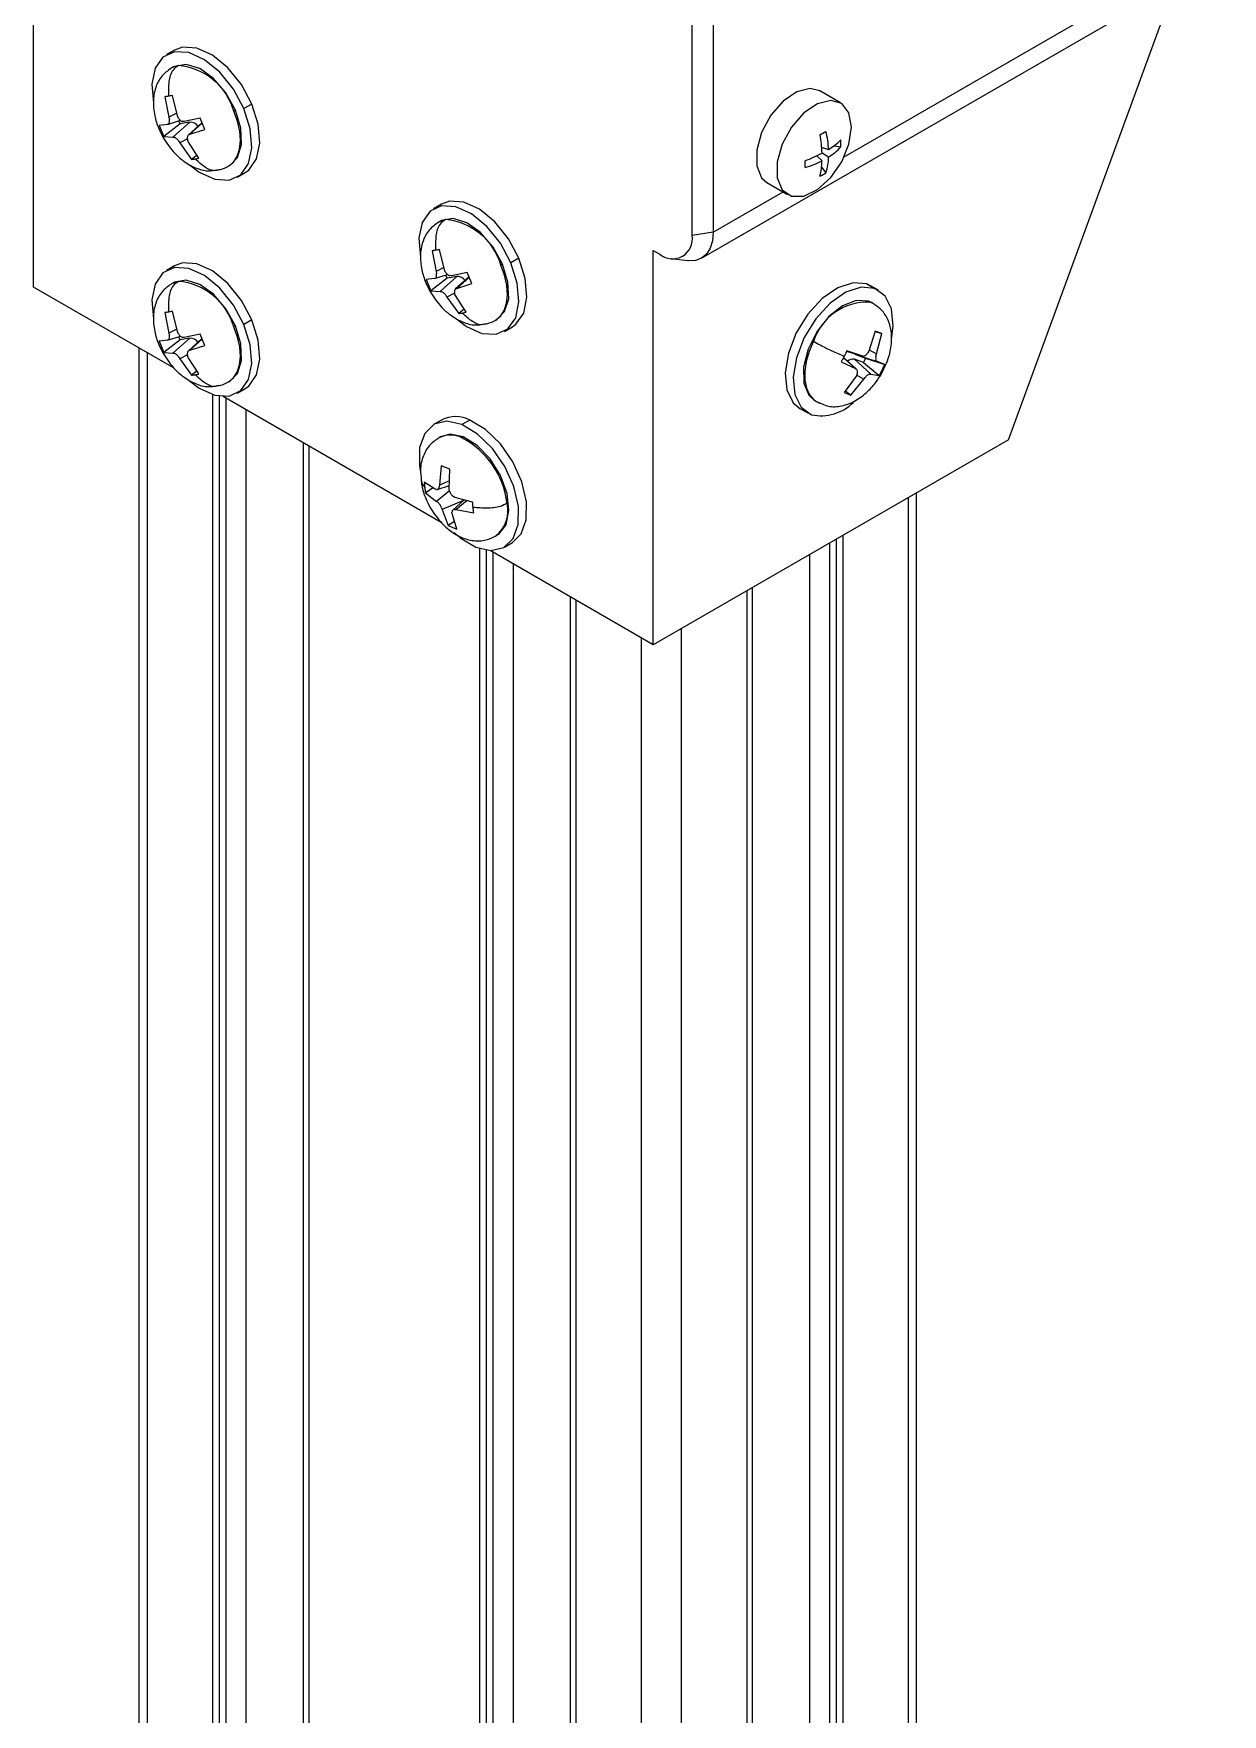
# Model space of a CAD drawing. Header units: millimetres. Extents: x 1258 to 2922, y -135 to 1239.
# Drawn here: x 1674.88 to 1706.35, y 456.95 to 501.46 of the extents above; entities that cross this region are included whole.
import ezdxf

# ---------------------------------------------------------------- set-up
doc = ezdxf.new("R2010")
doc.units = ezdxf.units.MM
doc.header["$LTSCALE"] = 6

msp = doc.modelspace()

# ---------------------------------------------------------------- linework, layer by layer
at = {"color": 7, "linetype": 'Continuous', "lineweight": 25}
for p, q in [((1692.316, 496.11), (1692.316, 510.154)), ((1692.874, 510.241), (1692.874, 496.196)), ((1674.878, 494.745), (1674.878, 505.188)), ((1692.563, 495.509), (1706.352, 503.469)), ((1700.687, 490.704), (1705.095, 502.744)), ((1678.607, 501.024), (1678.395, 500.901)), ((1678.583, 500.577), (1678.541, 500.553)), ((1696.24, 499.625), (1695.695, 499.94)), ((1678.356, 499.786), (1678.462, 499.243)), ((1678.683, 499.282), (1678.551, 499.82)), ((1680.222, 499.432), (1680.18, 499.408)), ((1680.656, 499.593), (1680.444, 499.471)), ((1678.423, 499.053), (1678.201, 499.028)), ((1678.201, 499.028), (1678.328, 498.73)), ((1678.755, 499.067), (1678.328, 498.73)), ((1678.422, 499.052), (1678.766, 499.162)), ((1678.449, 499.065), (1678.423, 499.053)), ((1678.462, 499.243), (1678.475, 499.19)), ((1679.015, 499.112), (1678.567, 498.714)), ((1678.707, 499.231), (1678.683, 499.282)), ((1678.755, 499.067), (1678.721, 499.147)), ((1679.015, 499.112), (1678.755, 499.067)), ((1678.867, 499.13), (1678.828, 499.131)), ((1679.285, 499.217), (1678.867, 499.13)), ((1679.335, 499.099), (1678.972, 498.769)), ((1679.412, 498.919), (1679.285, 499.217)), ((1678.328, 498.73), (1678.567, 498.714)), ((1678.567, 498.714), (1678.6, 498.71)), ((1678.721, 498.61), (1678.751, 498.563)), ((1678.751, 498.563), (1679.061, 498.127)), ((1678.972, 498.601), (1678.953, 498.65)), ((1679.256, 498.161), (1678.972, 498.601)), ((1678.979, 498.776), (1679.011, 498.791)), ((1679.011, 498.791), (1679.412, 498.919)), ((1679.205, 498.24), (1679.061, 498.127)), ((1695.612, 498.221), (1695.752, 498.088)), ((1695.742, 498.447), (1695.927, 498.392)), ((1695.927, 498.189), (1695.752, 498.291)), ((1696.064, 498.485), (1696.252, 498.459)), ((1680.041, 497.954), (1680.083, 497.978)), ((1680.27, 497.654), (1680.482, 497.776)), ((1695.74, 497.923), (1695.856, 497.773)), ((1694.295, 497.515), (1694.841, 497.2)), ((1685.679, 496.942), (1685.466, 496.819)), ((1685.654, 496.495), (1685.612, 496.471)), ((1692.874, 496.196), (1692.316, 496.11)), ((1685.427, 495.704), (1685.533, 495.161)), ((1685.754, 495.199), (1685.622, 495.738)), ((1687.727, 495.511), (1687.515, 495.389)), ((1691.283, 495.717), (1691.46, 495.615)), ((1691.283, 485.275), (1691.283, 495.717)), ((1691.765, 495.504), (1692.192, 495.446)), ((1678.607, 495.308), (1678.395, 495.186)), ((1685.494, 494.971), (1685.272, 494.946)), ((1685.272, 494.946), (1685.399, 494.648)), ((1685.826, 494.985), (1685.399, 494.648)), ((1685.494, 494.97), (1685.837, 495.08)), ((1685.52, 494.983), (1685.494, 494.971)), ((1685.533, 495.161), (1685.546, 495.108)), ((1686.086, 495.03), (1685.638, 494.632)), ((1685.778, 495.149), (1685.754, 495.199)), ((1685.826, 494.985), (1685.792, 495.065)), ((1686.086, 495.03), (1685.826, 494.985)), ((1685.939, 495.048), (1685.899, 495.049)), ((1686.356, 495.135), (1685.939, 495.048)), ((1686.406, 495.017), (1686.043, 494.687)), ((1686.483, 494.837), (1686.356, 495.135)), ((1687.293, 495.35), (1687.251, 495.326)), ((1678.6, 492.597), (1674.878, 494.745)), ((1678.583, 494.861), (1678.541, 494.837)), ((1685.399, 494.648), (1685.638, 494.632)), ((1685.638, 494.632), (1685.671, 494.628)), ((1685.792, 494.528), (1685.822, 494.481)), ((1686.044, 494.519), (1686.024, 494.568)), ((1686.327, 494.079), (1686.044, 494.519)), ((1686.05, 494.694), (1686.083, 494.709)), ((1686.083, 494.709), (1686.483, 494.837)), ((1696.936, 494.829), (1697.148, 494.706)), ((1697.036, 494.782), (1696.936, 494.829)), ((1697.248, 494.66), (1697.036, 494.782)), ((1678.356, 494.07), (1678.462, 493.527)), ((1678.683, 493.566), (1678.551, 494.104)), ((1685.822, 494.481), (1686.132, 494.045)), ((1686.276, 494.158), (1686.132, 494.045)), ((1697.06, 494.335), (1696.98, 494.372)), ((1696.98, 494.372), (1697.022, 494.348)), ((1697.102, 494.311), (1697.06, 494.335)), ((1680.222, 493.716), (1680.18, 493.692)), ((1680.656, 493.878), (1680.444, 493.755)), ((1687.112, 493.872), (1687.154, 493.896)), ((1687.341, 493.572), (1687.553, 493.694)), ((1678.423, 493.337), (1678.201, 493.313)), ((1678.201, 493.313), (1678.328, 493.014)), ((1678.755, 493.351), (1678.328, 493.014)), ((1678.422, 493.336), (1678.766, 493.446)), ((1678.449, 493.349), (1678.423, 493.337)), ((1678.462, 493.527), (1678.475, 493.474)), ((1679.015, 493.396), (1678.567, 492.998)), ((1678.707, 493.515), (1678.683, 493.566)), ((1678.755, 493.351), (1678.721, 493.431)), ((1679.015, 493.396), (1678.755, 493.351)), ((1678.867, 493.414), (1678.828, 493.415)), ((1679.285, 493.501), (1678.867, 493.414)), ((1679.335, 493.383), (1678.972, 493.053)), ((1679.011, 493.076), (1679.412, 493.203)), ((1679.412, 493.203), (1679.285, 493.501)), ((1697.155, 493.579), (1696.991, 493.052)), ((1697.153, 493.573), (1697.336, 493.514)), ((1697.336, 493.514), (1697.155, 493.579)), ((1697.196, 492.977), (1697.336, 493.514)), ((1677.664, 493.137), (1677.664, 433.545)), ((1678.328, 493.014), (1678.567, 492.998)), ((1678.567, 492.998), (1678.6, 492.994)), ((1678.721, 492.894), (1678.751, 492.847)), ((1678.751, 492.847), (1679.061, 492.411)), ((1678.972, 492.885), (1678.953, 492.935)), ((1679.256, 492.445), (1678.972, 492.885)), ((1678.979, 493.06), (1679.011, 493.076)), ((1696.262, 492.767), (1696.637, 492.589)), ((1696.665, 492.569), (1696.323, 492.881)), ((1696.404, 493.049), (1696.816, 492.918)), ((1696.804, 492.921), (1696.409, 493.061)), ((1696.848, 492.748), (1696.608, 492.835)), ((1696.608, 492.835), (1697.048, 492.439)), ((1696.664, 492.948), (1696.905, 492.861)), ((1696.664, 492.948), (1697.215, 492.772)), ((1696.841, 492.917), (1696.804, 492.921)), ((1696.905, 492.861), (1696.848, 492.748)), ((1696.848, 492.748), (1697.265, 492.403)), ((1696.905, 492.861), (1697.412, 492.696)), ((1696.991, 493.052), (1696.965, 493.002)), ((1697.179, 492.924), (1697.196, 492.977)), ((1697.215, 492.772), (1697.192, 492.789)), ((1697.412, 492.696), (1697.215, 492.772)), ((1679.205, 492.525), (1679.061, 492.411)), ((1696.656, 492.383), (1696.338, 491.95)), ((1696.519, 491.884), (1696.861, 492.309)), ((1696.637, 492.589), (1696.666, 492.568)), ((1696.679, 492.433), (1696.656, 492.383)), ((1696.861, 492.309), (1696.894, 492.355)), ((1697.017, 492.44), (1697.048, 492.439)), ((1697.048, 492.439), (1697.265, 492.403)), ((1697.381, 492.559), (1697.343, 492.547)), ((1679.616, 491.903), (1679.616, 432.239)), ((1679.792, 491.86), (1679.792, 432.137)), ((1685.671, 488.515), (1679.892, 491.851)), ((1680.041, 492.239), (1680.083, 492.263)), ((1680.27, 491.938), (1680.482, 492.06)), ((1696.338, 491.95), (1696.519, 491.884)), ((1696.377, 492.002), (1696.519, 491.884)), ((1679.969, 491.806), (1679.969, 432.035)), ((1680.499, 491.5), (1680.499, 431.729)), ((1695.161, 491.534), (1695.373, 491.412)), ((1695.56, 491.737), (1695.602, 491.713)), ((1695.602, 491.713), (1695.71, 491.67)), ((1695.602, 491.713), (1695.682, 491.675)), ((1685.679, 491.226), (1685.466, 491.103)), ((1686.43, 491.225), (1686.218, 491.103)), ((1682.016, 490.624), (1682.016, 431.348)), ((1682.161, 490.541), (1682.161, 430.77)), ((1685.654, 490.779), (1685.612, 490.755)), ((1686.255, 490.778), (1686.214, 490.754)), ((1700.687, 490.704), (1691.283, 485.275)), ((1685.672, 490.015), (1685.62, 489.503)), ((1685.902, 489.92), (1685.672, 490.015)), ((1685.882, 489.395), (1685.902, 489.92)), ((1685.507, 489.395), (1685.221, 489.583)), ((1685.458, 489.427), (1685.253, 489.298)), ((1685.253, 489.298), (1685.544, 489.071)), ((1685.542, 489.385), (1685.507, 489.395)), ((1685.561, 489.386), (1685.886, 489.49)), ((1685.62, 489.503), (1685.616, 489.456)), ((1685.891, 489.343), (1685.882, 489.395)), ((1686.032, 489.177), (1685.99, 489.199)), ((1686.501, 489.053), (1686.032, 489.177)), ((1698.255, 429.306), (1698.255, 489.3)), ((1685.544, 489.071), (1685.581, 489.046)), ((1685.68, 488.902), (1685.695, 488.854)), ((1685.695, 488.854), (1685.853, 488.432)), ((1685.956, 488.746), (1685.954, 488.789)), ((1686.083, 488.336), (1685.956, 488.746)), ((1686.276, 489.113), (1685.975, 488.839)), ((1686.028, 488.86), (1686.069, 488.854)), ((1686.069, 488.854), (1686.534, 488.768)), ((1686.021, 488.537), (1685.853, 488.432)), ((1685.853, 488.432), (1686.083, 488.336)), ((1687.112, 488.157), (1687.154, 488.181)), ((1687.341, 487.856), (1687.553, 487.978)), ((1695.95, 487.969), (1695.95, 427.871)), ((1696.127, 488.071), (1696.127, 427.973)), ((1696.303, 488.173), (1696.303, 428.076)), ((1686.687, 487.821), (1686.687, 428.157)), ((1686.863, 487.778), (1686.863, 428.055)), ((1691.283, 485.275), (1686.963, 487.769)), ((1687.04, 487.724), (1687.04, 427.953)), ((1687.571, 487.418), (1687.571, 427.647)), ((1695.419, 487.663), (1695.419, 427.565)), ((1689.087, 486.542), (1689.087, 427.266)), ((1693.758, 486.704), (1693.758, 426.606)), ((1693.903, 486.787), (1693.903, 427.306)), ((1689.232, 486.459), (1689.232, 426.688))]:
    msp.add_line(p, q, dxfattribs=at)
at = {"color": 8, "linetype": 'Continuous', "lineweight": 25}
for p, q in [((1696.338, 498.196), (1704.626, 502.981)), ((1678.666, 499.35), (1678.462, 499.243)), ((1679.341, 499.085), (1679.011, 498.791)), ((1678.951, 498.668), (1678.751, 498.563)), ((1692.874, 496.196), (1694.727, 497.266)), ((1685.737, 495.268), (1685.533, 495.161)), ((1686.412, 495.002), (1686.083, 494.709)), ((1686.022, 494.586), (1685.822, 494.481)), ((1697.103, 494.31), (1697.022, 494.348)), ((1678.666, 493.635), (1678.462, 493.527)), ((1679.341, 493.369), (1679.011, 493.076)), ((1677.883, 493.01), (1677.883, 433.239)), ((1678.951, 492.952), (1678.751, 492.847)), ((1696.32, 492.874), (1696.637, 492.589)), ((1696.404, 493.049), (1696.804, 492.921)), ((1697.001, 493.084), (1697.196, 492.977)), ((1696.67, 492.414), (1696.861, 492.309)), ((1685.89, 489.619), (1685.62, 489.503)), ((1685.889, 489.352), (1685.544, 489.071)), ((1698.036, 489.173), (1698.036, 429.077)), ((1686.258, 489.096), (1685.695, 488.854)), ((1686.36, 489.09), (1686.069, 488.854)), ((1692.025, 485.703), (1692.025, 425.644)), ((1690.965, 485.459), (1690.965, 425.688))]:
    msp.add_line(p, q, dxfattribs=at)
at = {"color": 7, "linetype": 'Continuous', "lineweight": 25, "flags": 128}
for points in [[(1680.444, 499.471), (1680.166, 499.987), (1679.807, 500.434), (1679.401, 500.767), (1678.988, 500.955), (1678.61, 500.978), (1678.302, 500.835), (1678.095, 500.54), (1678.009, 500.121), (1678.052, 499.622)], [(1680.656, 499.593), (1680.378, 500.109), (1680.019, 500.556), (1679.613, 500.89), (1679.201, 501.077), (1678.822, 501.101), (1678.607, 501.024)], [(1680.222, 499.432), (1679.97, 499.888), (1679.642, 500.271), (1679.276, 500.533), (1678.917, 500.644), (1678.609, 500.59), (1678.583, 500.577)], [(1695.695, 499.94), (1695.436, 500.005), (1695.087, 499.918), (1694.724, 499.67), (1694.399, 499.295), (1694.153, 498.843), (1694.022, 498.376), (1694.022, 497.955), (1694.153, 497.64), (1694.295, 497.515)], [(1679.005, 497.983), (1679.265, 497.788), (1679.677, 497.6), (1680.056, 497.577), (1680.364, 497.72), (1680.571, 498.015), (1680.657, 498.434), (1680.613, 498.936), (1680.444, 499.471)], [(1680.083, 497.978), (1680.278, 498.177), (1680.386, 498.521), (1680.366, 498.958), (1680.222, 499.432)], [(1680.482, 497.776), (1680.576, 497.842), (1680.783, 498.138), (1680.869, 498.557), (1680.825, 499.058), (1680.656, 499.593)], [(1696.53, 498.984), (1696.464, 499.358), (1696.272, 499.605), (1695.982, 499.691), (1695.632, 499.603), (1695.27, 499.356), (1694.944, 498.98), (1694.699, 498.528), (1694.567, 498.061), (1694.567, 497.641), (1694.699, 497.325), (1694.944, 497.156), (1695.27, 497.157), (1695.632, 497.327), (1695.982, 497.644), (1696.272, 498.065), (1696.464, 498.532), (1696.53, 498.984)], [(1687.515, 495.389), (1687.237, 495.905), (1686.878, 496.352), (1686.472, 496.685), (1686.06, 496.873), (1685.681, 496.896), (1685.373, 496.753), (1685.166, 496.458), (1685.08, 496.039), (1685.123, 495.54)], [(1687.727, 495.511), (1687.449, 496.027), (1687.09, 496.474), (1686.684, 496.808), (1686.272, 496.995), (1685.893, 497.019), (1685.679, 496.942)], [(1687.293, 495.35), (1687.041, 495.806), (1686.713, 496.189), (1686.347, 496.451), (1685.989, 496.562), (1685.68, 496.508), (1685.654, 496.495)], [(1692.874, 496.196), (1692.853, 495.969), (1692.793, 495.774), (1692.695, 495.619), (1692.563, 495.509), (1692.402, 495.45), (1692.219, 495.443), (1692.192, 495.446)], [(1686.076, 493.901), (1686.336, 493.706), (1686.748, 493.518), (1687.127, 493.495), (1687.435, 493.638), (1687.642, 493.933), (1687.728, 494.352), (1687.684, 494.854), (1687.515, 495.389)], [(1687.553, 493.694), (1687.647, 493.76), (1687.854, 494.056), (1687.94, 494.475), (1687.896, 494.976), (1687.727, 495.511)], [(1680.444, 493.755), (1680.166, 494.271), (1679.807, 494.718), (1679.401, 495.051), (1678.988, 495.239), (1678.61, 495.262), (1678.302, 495.119), (1678.095, 494.824), (1678.009, 494.405), (1678.052, 493.906)], [(1680.656, 493.878), (1680.378, 494.394), (1680.019, 494.84), (1679.613, 495.174), (1679.201, 495.361), (1678.822, 495.385), (1678.607, 495.308)], [(1687.154, 493.896), (1687.349, 494.095), (1687.457, 494.439), (1687.437, 494.876), (1687.293, 495.35)], [(1680.222, 493.716), (1679.97, 494.172), (1679.642, 494.555), (1679.276, 494.817), (1678.917, 494.928), (1678.609, 494.875), (1678.583, 494.861)], [(1696.936, 494.829), (1696.577, 494.862), (1696.172, 494.729), (1695.759, 494.442), (1695.379, 494.03), (1695.07, 493.532), (1694.862, 492.997), (1694.774, 492.479), (1694.817, 492.026), (1694.984, 491.685), (1695.161, 491.534)], [(1697.148, 494.706), (1696.789, 494.74), (1696.384, 494.607), (1695.971, 494.32), (1695.592, 493.907), (1695.283, 493.409), (1695.074, 492.875), (1694.987, 492.356), (1695.029, 491.904), (1695.196, 491.563), (1695.473, 491.365)], [(1697.588, 493.363), (1697.634, 493.715), (1697.592, 494.167), (1697.424, 494.509), (1697.148, 494.706)], [(1696.98, 494.372), (1696.659, 494.394), (1696.295, 494.251), (1695.933, 493.963), (1695.617, 493.562), (1695.384, 493.098), (1695.263, 492.626), (1695.269, 492.204), (1695.4, 491.882), (1695.56, 491.737)], [(1679.005, 492.267), (1679.265, 492.072), (1679.677, 491.884), (1680.056, 491.861), (1680.364, 492.004), (1680.571, 492.3), (1680.657, 492.719), (1680.613, 493.22), (1680.444, 493.755)], [(1680.083, 492.263), (1680.278, 492.461), (1680.386, 492.806), (1680.366, 493.242), (1680.222, 493.716)], [(1680.482, 492.06), (1680.576, 492.126), (1680.783, 492.422), (1680.869, 492.841), (1680.825, 493.343), (1680.656, 493.878)], [(1696.618, 492.981), (1696.634, 492.965), (1696.664, 492.948)], [(1686.218, 491.103), (1685.822, 491.191), (1685.482, 491.112), (1685.233, 490.873), (1685.098, 490.498), (1685.091, 490.023), (1685.11, 489.889)], [(1686.589, 487.857), (1686.986, 487.768), (1687.326, 487.847), (1687.575, 488.086), (1687.71, 488.461), (1687.717, 488.936), (1687.595, 489.464), (1687.357, 489.994), (1687.025, 490.473), (1686.633, 490.855), (1686.218, 491.103)], [(1687.553, 487.978), (1687.787, 488.208), (1687.922, 488.584), (1687.929, 489.059), (1687.807, 489.587), (1687.569, 490.116), (1687.237, 490.596), (1686.845, 490.978), (1686.43, 491.225)], [(1686.255, 490.778), (1685.905, 490.849), (1685.654, 490.779)], [(1687.154, 488.181), (1687.193, 488.205), (1687.388, 488.454), (1687.464, 488.826), (1687.412, 489.277), (1687.239, 489.752), (1686.965, 490.195), (1686.624, 490.551), (1686.255, 490.778)], [(1686.011, 488.245), (1686.175, 488.104), (1686.589, 487.857)]]:
    msp.add_lwpolyline(points, dxfattribs=at)
at = {"color": 8, "linetype": 'Continuous', "lineweight": 25, "flags": 128}
for points in [[(1678.713, 500.614), (1678.55, 500.558), (1678.541, 500.553)], [(1680.038, 497.952), (1680.166, 498.056), (1680.266, 498.208), (1680.329, 498.401), (1680.352, 498.626), (1680.334, 498.876), (1680.276, 499.14), (1680.18, 499.408)], [(1685.784, 496.532), (1685.621, 496.476), (1685.612, 496.471)], [(1687.109, 493.87), (1687.237, 493.974), (1687.337, 494.126), (1687.4, 494.319), (1687.423, 494.544), (1687.405, 494.794), (1687.347, 495.058), (1687.251, 495.326)], [(1678.713, 494.898), (1678.55, 494.842), (1678.541, 494.837)], [(1680.038, 492.237), (1680.166, 492.34), (1680.266, 492.492), (1680.329, 492.685), (1680.352, 492.911), (1680.334, 493.16), (1680.276, 493.424), (1680.18, 493.692)], [(1695.53, 493.311), (1695.415, 493.044), (1695.336, 492.776), (1695.296, 492.518), (1695.297, 492.278), (1695.338, 492.067), (1695.418, 491.892), (1695.534, 491.759), (1695.602, 491.713)]]:
    msp.add_lwpolyline(points, dxfattribs=at)
at = {"color": 7, "linetype": 'Continuous', "lineweight": 25}
for centre, radius, start, end in [((1678.561, 498.934), 1.687, 16.3377, 84.8446), ((1679.014, 498.843), 0.269, 36.7598, 89.9512), ((1687.382, 513.366), 16.791, 299.6856, 300.309), ((1692.256, 498.152), 3.499, 2.2642, 10.3076), ((1693.404, 498.261), 2.526, 2.9735, 13.9463), ((1694.858, 500.119), 2.031, 301.7586, 313.3233), ((1694.727, 498.55), 1.527, 356.5707, 3.4293), ((1694.123, 501.388), 3.499, 289.6903, 297.7332), ((1678.524, 498.002), 16.779, 359.688, 0.312), ((1694.604, 500.338), 2.526, 286.0512, 297.0237), ((1693.721, 498.15), 2.031, 346.6743, 358.2385), ((1694.244, 498.263), 1.685, 343.1092, 357.4912), ((1695.022, 499.61), 1.685, 302.5061, 316.889), ((1695.015, 499.048), 1.527, 296.5677, 303.4269), ((1685.632, 494.852), 1.687, 16.3377, 84.8446), ((1691.794, 496.025), 0.529, 230.7967, 9.214), ((1686.085, 494.761), 0.269, 36.7598, 89.9512), ((1678.561, 493.218), 1.687, 16.3377, 84.8446), ((1696.956, 492.851), 1.498, 87.4732, 162.1385), ((1679.014, 493.127), 0.269, 36.7598, 89.9512), ((1696.568, 492.634), 0.205, 78.7721, 132.7321), ((1695.725, 492.552), 1.213, 258.0253, 314.9545), ((1686.054, 490.521), 0.798, 61.8514, 118.0316), ((1685.167, 488.749), 2.262, 6.8983, 62.4342)]:
    msp.add_arc(centre, radius, start, end, dxfattribs=at)
at = {"color": 8, "linetype": 'Continuous', "lineweight": 25}
for centre, radius, start, end in [((1685.913, 490.171), 0.656, 62.6972, 117.8785), ((1686.586, 488.824), 0.85, 308.2664, 13.4139)]:
    msp.add_arc(centre, radius, start, end, dxfattribs=at)
at = {"color": 7, "linetype": 'Continuous', "lineweight": 25}
for points, knots in [([(1678.541, 500.553), (1678.459, 500.495), (1678.272, 500.365), (1678.104, 500.072), (1678.03, 499.702), (1678.068, 499.309), (1678.172, 498.964), (1678.272, 498.774), (1678.316, 498.691)], [0, 0, 0, 0, 0.141423, 0.321525, 0.516844, 0.711735, 0.873078, 1, 1, 1, 1]), ([(1678.713, 500.614), (1678.661, 500.579), (1678.568, 500.515), (1678.487, 500.356), (1678.444, 500.119), (1678.447, 499.933), (1678.449, 499.802)], [0, 0, 0, 0, 0.233001, 0.418435, 0.591328, 1, 1, 1, 1]), ([(1678.449, 499.802), (1678.431, 499.798), (1678.399, 499.793), (1678.369, 499.788), (1678.356, 499.786)], [0, 0, 0, 0, 0.559869, 1, 1, 1, 1]), ([(1678.551, 499.82), (1678.531, 499.816), (1678.496, 499.81), (1678.464, 499.804), (1678.449, 499.802)], [0, 0, 0, 0, 0.560075, 1, 1, 1, 1]), ([(1678.449, 499.065), (1678.455, 499.071), (1678.466, 499.084), (1678.476, 499.113), (1678.479, 499.149), (1678.476, 499.176), (1678.475, 499.19)], [0, 0, 0, 0, 0.2502728, 0.5, 0.7497272, 1, 1, 1, 1]), ([(1678.707, 499.231), (1678.715, 499.218), (1678.731, 499.193), (1678.762, 499.163), (1678.795, 499.141), (1678.817, 499.134), (1678.828, 499.131)], [0, 0, 0, 0, 0.2502728, 0.5, 0.7497272, 1, 1, 1, 1]), ([(1678.316, 498.691), (1678.41, 498.55), (1678.561, 498.325), (1678.862, 498.062), (1679.16, 497.892), (1679.46, 497.805), (1679.65, 497.837), (1679.724, 497.85)], [0, 0, 0, 0, 0.269707, 0.43363, 0.651466, 0.862752, 1, 1, 1, 1]), ([(1678.721, 498.61), (1678.712, 498.622), (1678.693, 498.646), (1678.662, 498.675), (1678.63, 498.698), (1678.61, 498.706), (1678.6, 498.71)], [0, 0, 0, 0, 0.250273, 0.5, 0.749727, 1, 1, 1, 1]), ([(1678.979, 498.776), (1678.972, 498.769), (1678.959, 498.755), (1678.948, 498.725), (1678.945, 498.69), (1678.951, 498.664), (1678.953, 498.65)], [0, 0, 0, 0, 0.2502728, 0.5, 0.7497272, 1, 1, 1, 1]), ([(1679.061, 498.127), (1679.078, 498.129), (1679.109, 498.133), (1679.141, 498.138), (1679.155, 498.141)], [0, 0, 0, 0, 0.5600747, 1, 1, 1, 1]), ([(1679.155, 498.141), (1679.174, 498.144), (1679.206, 498.15), (1679.241, 498.158), (1679.256, 498.161)], [0, 0, 0, 0, 0.559869, 1, 1, 1, 1]), ([(1679.724, 497.85), (1679.759, 497.852), (1679.865, 497.858), (1679.97, 497.916), (1680.041, 497.954)], [0, 0, 0, 0, 0.322958, 1, 1, 1, 1]), ([(1685.612, 496.471), (1685.53, 496.413), (1685.343, 496.282), (1685.175, 495.99), (1685.101, 495.619), (1685.139, 495.227), (1685.244, 494.882), (1685.343, 494.692), (1685.387, 494.609)], [0, 0, 0, 0, 0.141423, 0.321525, 0.516844, 0.711735, 0.873078, 1, 1, 1, 1]), ([(1685.784, 496.532), (1685.732, 496.497), (1685.64, 496.433), (1685.558, 496.274), (1685.515, 496.037), (1685.518, 495.851), (1685.52, 495.72)], [0, 0, 0, 0, 0.2330012, 0.4184346, 0.591328, 1, 1, 1, 1]), ([(1685.52, 495.72), (1685.502, 495.716), (1685.47, 495.711), (1685.44, 495.706), (1685.427, 495.704)], [0, 0, 0, 0, 0.559869, 1, 1, 1, 1]), ([(1685.622, 495.738), (1685.602, 495.734), (1685.567, 495.728), (1685.535, 495.722), (1685.52, 495.72)], [0, 0, 0, 0, 0.560075, 1, 1, 1, 1]), ([(1685.52, 494.983), (1685.526, 494.989), (1685.537, 495.002), (1685.547, 495.031), (1685.55, 495.067), (1685.547, 495.094), (1685.546, 495.108)], [0, 0, 0, 0, 0.250273, 0.5, 0.749727, 1, 1, 1, 1]), ([(1685.778, 495.149), (1685.786, 495.136), (1685.803, 495.111), (1685.833, 495.081), (1685.866, 495.059), (1685.888, 495.052), (1685.899, 495.049)], [0, 0, 0, 0, 0.2502728, 0.5, 0.7497272, 1, 1, 1, 1]), ([(1678.541, 494.837), (1678.459, 494.779), (1678.272, 494.649), (1678.104, 494.357), (1678.03, 493.986), (1678.068, 493.593), (1678.172, 493.248), (1678.272, 493.058), (1678.316, 492.975)], [0, 0, 0, 0, 0.141423, 0.321525, 0.516844, 0.711735, 0.873078, 1, 1, 1, 1]), ([(1678.713, 494.898), (1678.661, 494.863), (1678.568, 494.799), (1678.487, 494.64), (1678.444, 494.403), (1678.447, 494.217), (1678.449, 494.086)], [0, 0, 0, 0, 0.233001, 0.418435, 0.591328, 1, 1, 1, 1]), ([(1685.387, 494.609), (1685.481, 494.468), (1685.632, 494.243), (1685.933, 493.98), (1686.231, 493.81), (1686.531, 493.723), (1686.721, 493.755), (1686.795, 493.768)], [0, 0, 0, 0, 0.269707, 0.43363, 0.651466, 0.862752, 1, 1, 1, 1]), ([(1685.792, 494.528), (1685.783, 494.54), (1685.764, 494.564), (1685.733, 494.593), (1685.701, 494.616), (1685.681, 494.624), (1685.671, 494.628)], [0, 0, 0, 0, 0.250273, 0.5, 0.749727, 1, 1, 1, 1]), ([(1686.05, 494.694), (1686.043, 494.687), (1686.03, 494.673), (1686.019, 494.643), (1686.016, 494.608), (1686.022, 494.581), (1686.024, 494.568)], [0, 0, 0, 0, 0.250273, 0.5, 0.749727, 1, 1, 1, 1]), ([(1678.449, 494.086), (1678.431, 494.083), (1678.399, 494.077), (1678.369, 494.072), (1678.356, 494.07)], [0, 0, 0, 0, 0.559869, 1, 1, 1, 1]), ([(1678.551, 494.104), (1678.531, 494.101), (1678.496, 494.094), (1678.464, 494.088), (1678.449, 494.086)], [0, 0, 0, 0, 0.560075, 1, 1, 1, 1]), ([(1686.132, 494.045), (1686.149, 494.047), (1686.18, 494.051), (1686.212, 494.056), (1686.226, 494.059)], [0, 0, 0, 0, 0.5600747, 1, 1, 1, 1]), ([(1686.226, 494.059), (1686.245, 494.062), (1686.278, 494.068), (1686.312, 494.076), (1686.327, 494.079)], [0, 0, 0, 0, 0.559869, 1, 1, 1, 1]), ([(1697.327, 492.449), (1697.402, 492.6), (1697.521, 492.844), (1697.598, 493.235), (1697.6, 493.58), (1697.503, 493.91), (1697.333, 494.156), (1697.168, 494.267), (1697.102, 494.311)], [0, 0, 0, 0, 0.225449, 0.362472, 0.544562, 0.721176, 0.888899, 1, 1, 1, 1]), ([(1686.795, 493.768), (1686.83, 493.77), (1686.936, 493.776), (1687.041, 493.834), (1687.112, 493.872)], [0, 0, 0, 0, 0.322958, 1, 1, 1, 1]), ([(1678.449, 493.349), (1678.455, 493.355), (1678.466, 493.368), (1678.476, 493.398), (1678.479, 493.433), (1678.476, 493.461), (1678.475, 493.474)], [0, 0, 0, 0, 0.250273, 0.5, 0.749727, 1, 1, 1, 1]), ([(1678.707, 493.515), (1678.715, 493.502), (1678.731, 493.477), (1678.762, 493.447), (1678.795, 493.425), (1678.817, 493.418), (1678.828, 493.415)], [0, 0, 0, 0, 0.2502728, 0.5, 0.7497272, 1, 1, 1, 1]), ([(1695.53, 493.311), (1695.586, 493.279), (1695.687, 493.221), (1695.861, 493.133), (1696.079, 493.029), (1696.232, 492.96), (1696.339, 492.912)], [0, 0, 0, 0, 0.233001, 0.418435, 0.591328, 1, 1, 1, 1]), ([(1678.316, 492.975), (1678.41, 492.835), (1678.561, 492.609), (1678.862, 492.346), (1679.16, 492.176), (1679.46, 492.089), (1679.65, 492.121), (1679.724, 492.134)], [0, 0, 0, 0, 0.269707, 0.43363, 0.651466, 0.862752, 1, 1, 1, 1]), ([(1678.721, 492.894), (1678.712, 492.906), (1678.693, 492.93), (1678.662, 492.959), (1678.63, 492.982), (1678.61, 492.99), (1678.6, 492.994)], [0, 0, 0, 0, 0.250273, 0.5, 0.749727, 1, 1, 1, 1]), ([(1678.979, 493.06), (1678.972, 493.053), (1678.959, 493.039), (1678.948, 493.009), (1678.945, 492.974), (1678.951, 492.948), (1678.953, 492.935)], [0, 0, 0, 0, 0.250273, 0.5, 0.749727, 1, 1, 1, 1]), ([(1696.339, 492.912), (1696.325, 492.885), (1696.3, 492.836), (1696.274, 492.788), (1696.262, 492.767)], [0, 0, 0, 0, 0.5598693, 1, 1, 1, 1]), ([(1696.409, 493.061), (1696.397, 493.032), (1696.374, 492.982), (1696.35, 492.933), (1696.339, 492.912)], [0, 0, 0, 0, 0.560075, 1, 1, 1, 1]), ([(1696.841, 492.917), (1696.852, 492.919), (1696.874, 492.922), (1696.907, 492.941), (1696.938, 492.967), (1696.956, 492.991), (1696.965, 493.002)], [0, 0, 0, 0, 0.250273, 0.5, 0.749727, 1, 1, 1, 1]), ([(1697.179, 492.924), (1697.177, 492.91), (1697.171, 492.882), (1697.172, 492.844), (1697.178, 492.812), (1697.187, 492.797), (1697.192, 492.789)], [0, 0, 0, 0, 0.250273, 0.5, 0.749727, 1, 1, 1, 1]), ([(1679.061, 492.411), (1679.078, 492.413), (1679.109, 492.417), (1679.141, 492.423), (1679.155, 492.425)], [0, 0, 0, 0, 0.5600747, 1, 1, 1, 1]), ([(1679.155, 492.425), (1679.174, 492.428), (1679.206, 492.434), (1679.241, 492.442), (1679.256, 492.445)], [0, 0, 0, 0, 0.559869, 1, 1, 1, 1]), ([(1695.71, 491.67), (1695.765, 491.645), (1695.936, 491.568), (1696.237, 491.576), (1696.595, 491.695), (1696.916, 491.925), (1697.162, 492.188), (1697.277, 492.369), (1697.327, 492.449)], [0, 0, 0, 0, 0.090564, 0.281335, 0.488223, 0.694659, 0.86556, 1, 1, 1, 1]), ([(1696.679, 492.433), (1696.683, 492.446), (1696.69, 492.473), (1696.691, 492.51), (1696.684, 492.543), (1696.672, 492.56), (1696.666, 492.568)], [0, 0, 0, 0, 0.250273, 0.5, 0.749727, 1, 1, 1, 1]), ([(1697.017, 492.44), (1697.007, 492.438), (1696.988, 492.433), (1696.956, 492.414), (1696.923, 492.388), (1696.904, 492.366), (1696.894, 492.355)], [0, 0, 0, 0, 0.2502728, 0.5, 0.7497272, 1, 1, 1, 1]), ([(1697.265, 492.403), (1697.28, 492.429), (1697.307, 492.477), (1697.332, 492.525), (1697.343, 492.547)], [0, 0, 0, 0, 0.560075, 1, 1, 1, 1]), ([(1697.343, 492.547), (1697.356, 492.574), (1697.38, 492.624), (1697.402, 492.674), (1697.412, 492.696)], [0, 0, 0, 0, 0.559869, 1, 1, 1, 1]), ([(1679.724, 492.134), (1679.759, 492.136), (1679.865, 492.142), (1679.97, 492.2), (1680.041, 492.239)], [0, 0, 0, 0, 0.322958, 1, 1, 1, 1]), ([(1685.612, 490.755), (1685.53, 490.697), (1685.342, 490.567), (1685.178, 490.274), (1685.102, 489.956), (1685.132, 489.734), (1685.142, 489.65)], [0, 0, 0, 0, 0.223046, 0.507097, 0.815145, 1, 1, 1, 1]), ([(1685.135, 489.65), (1685.135, 489.639), (1685.138, 489.565), (1685.189, 489.497), (1685.232, 489.439)], [0, 0, 0, 0, 0.136776, 1, 1, 1, 1]), ([(1685.142, 489.65), (1685.146, 489.596), (1685.155, 489.429), (1685.246, 489.165), (1685.344, 488.976), (1685.387, 488.893)], [0, 0, 0, 0, 0.21228, 0.653171, 1, 1, 1, 1]), ([(1685.221, 489.583), (1685.222, 489.556), (1685.225, 489.507), (1685.23, 489.46), (1685.232, 489.439)], [0, 0, 0, 0, 0.560075, 1, 1, 1, 1]), ([(1685.232, 489.439), (1685.236, 489.412), (1685.241, 489.365), (1685.25, 489.319), (1685.253, 489.298)], [0, 0, 0, 0, 0.559869, 1, 1, 1, 1]), ([(1685.542, 489.385), (1685.551, 489.385), (1685.568, 489.386), (1685.59, 489.401), (1685.607, 489.423), (1685.613, 489.445), (1685.616, 489.456)], [0, 0, 0, 0, 0.250273, 0.5, 0.749727, 1, 1, 1, 1]), ([(1685.891, 489.343), (1685.895, 489.328), (1685.905, 489.3), (1685.928, 489.26), (1685.957, 489.225), (1685.979, 489.208), (1685.99, 489.199)], [0, 0, 0, 0, 0.2502728, 0.5, 0.7497272, 1, 1, 1, 1]), ([(1685.387, 488.893), (1685.481, 488.752), (1685.632, 488.527), (1685.933, 488.265), (1686.231, 488.091), (1686.565, 488.01), (1686.863, 488.034), (1687.041, 488.122), (1687.112, 488.157)], [0, 0, 0, 0, 0.225449, 0.362472, 0.544562, 0.721176, 0.888899, 1, 1, 1, 1]), ([(1685.68, 488.902), (1685.674, 488.916), (1685.662, 488.943), (1685.638, 488.982), (1685.61, 489.018), (1685.59, 489.036), (1685.581, 489.046)], [0, 0, 0, 0, 0.250273, 0.5, 0.749727, 1, 1, 1, 1]), ([(1686.028, 488.86), (1686.019, 488.859), (1685.999, 488.857), (1685.976, 488.842), (1685.96, 488.82), (1685.956, 488.799), (1685.954, 488.789)], [0, 0, 0, 0, 0.250273, 0.5, 0.749727, 1, 1, 1, 1]), ([(1686.514, 488.908), (1686.511, 488.935), (1686.506, 488.982), (1686.503, 489.031), (1686.501, 489.053)], [0, 0, 0, 0, 0.559869, 1, 1, 1, 1]), ([(1687.412, 489.021), (1687.355, 488.991), (1687.253, 488.938), (1687.064, 488.898), (1686.817, 488.886), (1686.639, 488.899), (1686.514, 488.908)], [0, 0, 0, 0, 0.233001, 0.418435, 0.591328, 1, 1, 1, 1]), ([(1686.534, 488.768), (1686.53, 488.794), (1686.522, 488.84), (1686.517, 488.887), (1686.514, 488.908)], [0, 0, 0, 0, 0.560075, 1, 1, 1, 1])]:
    msp.add_open_spline(points, degree=3, knots=knots, dxfattribs=at)
at = {"color": 8, "linetype": 'Continuous', "lineweight": 25}
for points, knots in [([(1679.726, 497.842), (1679.717, 497.839), (1679.663, 497.818), (1679.556, 497.843), (1679.369, 497.942), (1679.244, 498.059), (1679.155, 498.141)], [0, 0, 0, 0, 0.0450186, 0.2758997, 0.4911672, 1, 1, 1, 1]), ([(1686.797, 493.76), (1686.788, 493.757), (1686.735, 493.736), (1686.627, 493.761), (1686.44, 493.86), (1686.315, 493.977), (1686.226, 494.059)], [0, 0, 0, 0, 0.045019, 0.2759, 0.491167, 1, 1, 1, 1]), ([(1679.726, 492.127), (1679.717, 492.123), (1679.663, 492.102), (1679.556, 492.127), (1679.369, 492.226), (1679.244, 492.343), (1679.155, 492.425)], [0, 0, 0, 0, 0.045019, 0.2759, 0.491167, 1, 1, 1, 1])]:
    msp.add_open_spline(points, degree=3, knots=knots, dxfattribs=at)

doc.saveas('drawing.dxf')
